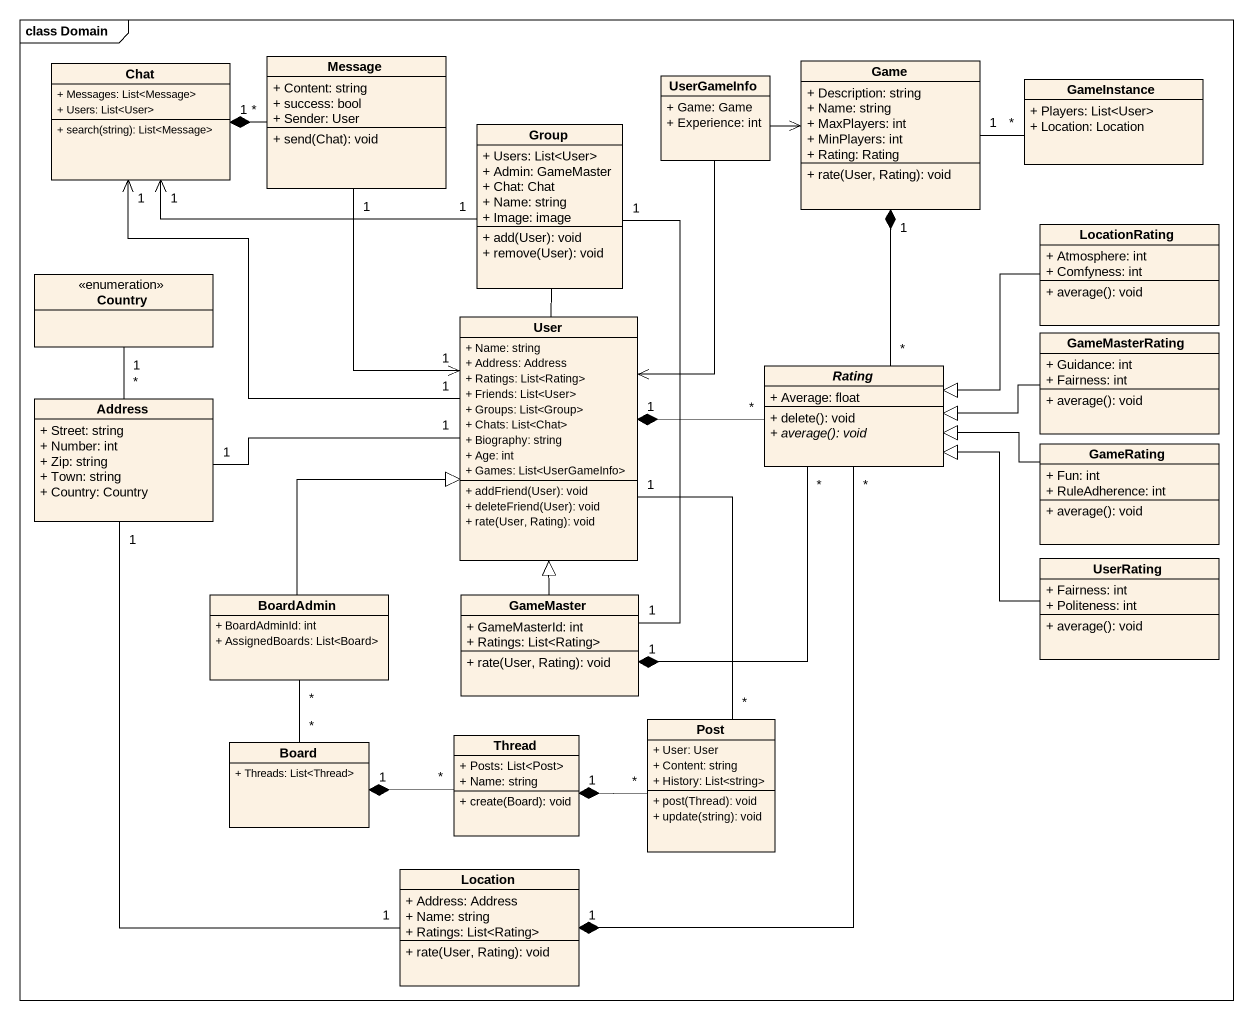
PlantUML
@startuml
mainframe class Domain
hide circle
hide empty members
skinparam classAttributeIconSize 0
class Chat {
  + Messages: List<Message>
  + Users: List<User>
  + search(string): List<Message>
}
class Message {
  + Content: string
  + success: bool
  + Sender: User
  + send(Chat): void
}
class UserGameInfo {
  + Game: Game
  + Experience: int
}
class Game {
  + Description: string
  + Name: string
  + MaxPlayers: int
  + MinPlayers: int
  + Rating: Rating
  + rate(User, Rating): void
}
class GameInstance {
  + Players: List<User>
  + Location: Location
}
class "Group" as Group_ {
  + Users: List<User>
  + Admin: GameMaster
  + Chat: Chat
  + Name: string
  + Image: image
  + add(User): void
  + remove(User): void
}
class LocationRating {
  + Atmosphere: int
  + Comfyness: int
  + average(): void
}
enum Country
class User {
  + Name: string
  + Address: Address
  + Ratings: List<Rating>
  + Friends: List<User>
  + Groups: List<Group>
  + Chats: List<Chat>
  + Biography: string
  + Age: int
  + Games: List<UserGameInfo>
  + addFriend(User): void
  + deleteFriend(User): void
  + rate(User, Rating): void
}
abstract class Rating {
  + Average: float
  + delete(): void
  {abstract} + average(): void
}
class GameMasterRating {
  + Guidance: int
  + Fairness: int
  + average(): void
}
class Address {
  + Street: string
  + Number: int
  + Zip: string
  + Town: string
  + Country: Country
}
class GameRating {
  + Fun: int
  + RuleAdherence: int
  + average(): void
}
class UserRating {
  + Fairness: int
  + Politeness: int
  + average(): void
}
class BoardAdmin {
  + BoardAdminId: int
  + AssignedBoards: List<Board>
}
class GameMaster {
  + GameMasterId: int
  + Ratings: List<Rating>
  + rate(User, Rating): void
}
class Board {
  + Threads: List<Thread>
}
class Thread {
  + Posts: List<Post>
  + Name: string
  + create(Board): void
}
class Post {
  + User: User
  + Content: string
  + History: List<string>
  + post(Thread): void
  + update(string): void
}
class Location {
  + Address: Address
  + Name: string
  + Ratings: List<Rating>
  + rate(User, Rating): void
}
Message "*" -left-* "1" Chat
UserGameInfo -right-> Game
UserGameInfo --> User
Game "1" -right- "*" GameInstance
Group_ "1" -left-> "1" Chat
LocationRating -left-|> Rating
Country "1" -- "*" Address
User "1" -up-> "1" Chat
User "1" <-up- "1" Message
User -up- Group_
Rating "*" -up-* "1" Game
Rating "*" -left-* "1" User
Rating "*" --* "1" GameMaster
Rating "*" --* "1" Location
GameMasterRating -left-|> Rating
Address "1" -right- "1" User
Address "1" -- "1" Location
GameRating -left-|> Rating
UserRating -up-|> Rating
BoardAdmin -up-|> User
BoardAdmin "*" -- "*" Board
GameMaster "1" -up- "1" Group_
GameMaster -up-|> User
Thread "*" -left-* "1" Board
Post "*" -up- "1" User
Post "*" -left-* "1" Thread
@enduml
